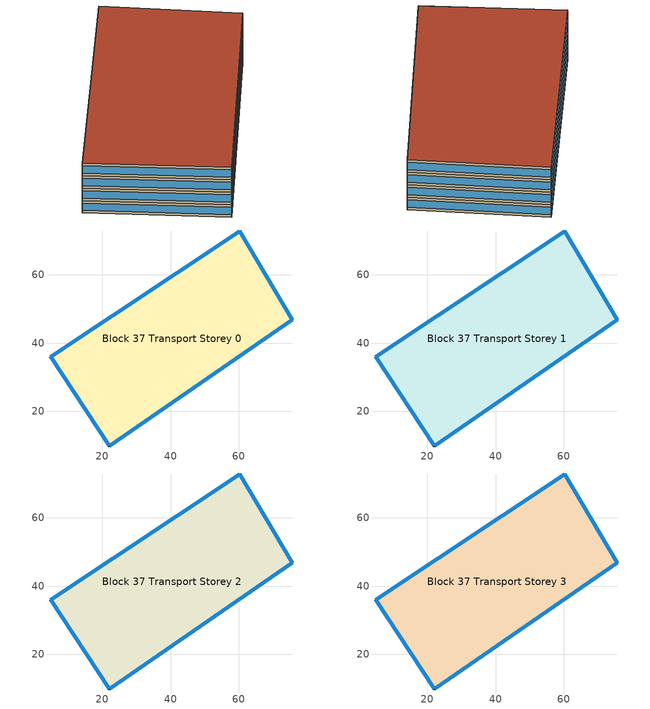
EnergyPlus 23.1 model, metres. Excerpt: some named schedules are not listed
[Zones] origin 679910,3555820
Block 37 Transport Storey 0
 floor ground (Project Floor): 60.19,72.79 75.66,46.78 22.14,9.9 4.88,35.99 z0
 wall outside (Project Wall): 4.88,35.99 22.14,9.9 75.66,46.78 60.19,72.79 4.88,35.99 z0:3
 window (Transport_west_window_construction): 4.89,35.98 22.13,9.91 z0.6:2.4
 window (Transport_south_window_construction): 22.17,9.92 75.63,46.76 z0.6:2.4
 window (Transport_east_window_construction): 75.65,46.79 60.2,72.78 z0.6:2.4
 window (Transport_north_window_construction): 60.17,72.77 4.91,36.01 z0.6:2.4
 roof outside (Project Ceiling): 75.66,46.78 60.19,72.79 4.88,35.99 22.14,9.9 z3
Block 37 Transport Storey 1
 floor outside (Project Floor): 60.19,72.79 75.66,46.78 22.14,9.9 4.88,35.99 z3
 wall outside (Project Wall): 4.88,35.99 22.14,9.9 75.66,46.78 60.19,72.79 4.88,35.99 z3:6
 window (Transport_west_window_construction): 4.89,35.98 22.13,9.91 z3.6:5.4
 window (Transport_south_window_construction): 22.17,9.92 75.63,46.76 z3.6:5.4
 window (Transport_east_window_construction): 75.65,46.79 60.2,72.78 z3.6:5.4
 window (Transport_north_window_construction): 60.17,72.77 4.91,36.01 z3.6:5.4
 roof outside (Project Ceiling): 75.66,46.78 60.19,72.79 4.88,35.99 22.14,9.9 z6
Block 37 Transport Storey 2
 floor outside (Project Floor): 60.19,72.79 75.66,46.78 22.14,9.9 4.88,35.99 z6
 wall outside (Project Wall): 4.88,35.99 22.14,9.9 75.66,46.78 60.19,72.79 4.88,35.99 z6:9
 window (Transport_west_window_construction): 4.89,35.98 22.13,9.91 z6.6:8.4
 window (Transport_south_window_construction): 22.17,9.92 75.63,46.76 z6.6:8.4
 window (Transport_east_window_construction): 75.65,46.79 60.2,72.78 z6.6:8.4
 window (Transport_north_window_construction): 60.17,72.77 4.91,36.01 z6.6:8.4
 roof outside (Project Ceiling): 75.66,46.78 60.19,72.79 4.88,35.99 22.14,9.9 z9
Block 37 Transport Storey 3
 floor outside (Project Floor): 60.19,72.79 75.66,46.78 22.14,9.9 4.88,35.99 z9
 wall outside (Project Wall): 4.88,35.99 22.14,9.9 75.66,46.78 60.19,72.79 4.88,35.99 z9:12
 window (Transport_west_window_construction): 4.89,35.98 22.13,9.91 z9.6:11.4
 window (Transport_south_window_construction): 22.17,9.92 75.63,46.76 z9.6:11.4
 window (Transport_east_window_construction): 75.65,46.79 60.2,72.78 z9.6:11.4
 window (Transport_north_window_construction): 60.17,72.77 4.91,36.01 z9.6:11.4
 roof outside (Project Flat Roof): 75.66,46.78 60.19,72.79 4.88,35.99 22.14,9.9 z12
[Building]
Building_1: North Axis=0; Terrain=City; Loads Convergence Tolerance Value=0.04; Temperature Convergence Tolerance Value=0.4; Solar Distribution=FullExterior; Maximum Number of Warmup Days=25; Minimum Number of Warmup Days=6
[Site:Location]
CHN Design_Conditions: Latitude=30; Longitude=114; Time Zone=8; Elevation=12
[SIZINGPERIOD:DESIGNDAY] Day of Month=21; DryBulb Temperature Range Modifier Type=DefaultMultipliers; Humidity Condition Type=Wetbulb; Barometric Pressure=101181; Rain Indicator=No; Snow Indicator=No; Daylight Saving Time Indicator=No; Sky Clearness=0; Begin Environment Reset Mode=FullResetAtBeginEnvironment
Name | Month | Day Type | Maximum DryBulb Temperature | Daily DryBulb Temperature Range | Wetbulb or DewPoint at Maximum DryBulb | Wind Speed | Wind Direction | Solar Model Indicator | ASHRAE Clear Sky Optical Depth for Beam Irradiance taub | ASHRAE Clear Sky Optical Depth for Diffuse Irradiance taud
Ann Htg 99.6% Condns DB | 1 | WinterDesignDay | -10 | 0 | -4.8 | 1 | 340 | ASHRAEClearSky | 0 | 0
Ann Clg .4% Condns DB=>MWB | 7 | SummerDesignDay | 40 | 6.6 | 27.1 | 3.5 | 220 | ASHRAETau | 0.781 | 1.413
[MATERIAL]
DefaultMaterial: Roughness=Rough; Thickness=0.1; Conductivity=0.1; Density=1000; Specific Heat=1000; Thermal Absorptance=0.9; Solar Absorptance=0.7; Visible Absorptance=0.7
[WINDOWMATERIAL:SIMPLEGLAZINGSYSTEM] UFactor=1.2; Visible Transmittance=0.6
Name | Solar Heat Gain Coefficient
Transport_east_window; Transport_south_window; Transport_west_window | 0.3
Transport_north_window | 0.35
[CONSTRUCTION]
Project Wall; Project Floor; Project Flat Roof; Project Ceiling: DefaultMaterial
Transport_east_window_construction: Transport_east_window
Transport_south_window_construction: Transport_south_window
Transport_west_window_construction: Transport_west_window
Transport_north_window_construction: Transport_north_window
[SPACE] Ceiling Height=autocalculate; Volume=autocalculate; Floor Area=autocalculate; Space Type=Transport
Name | Zone
Block 37 Transport Storey 0_space | Block 37 Transport Storey 0
Block 37 Transport Storey 1_space | Block 37 Transport Storey 1
Block 37 Transport Storey 2_space | Block 37 Transport Storey 2
Block 37 Transport Storey 3_space | Block 37 Transport Storey 3
[SPACELIST]
Transport: Block 37 Transport Storey 0_space, Block 37 Transport Storey 1_space, Block 37 Transport Storey 2_space, Block 37 Transport Storey 3_space
[ZONE] Type=1; Multiplier=1; Ceiling Height=autocalculate; Volume=autocalculate; Floor Area=autocalculate; Part of Total Floor Area=Yes
Block 37 Transport Storey 0; Block 37 Transport Storey 1; Block 37 Transport Storey 2; Block 37 Transport Storey 3
[PEOPLE]
People_for_transport: Zone or ZoneList or Space or SpaceList=Transport; Number of People Schedule=SeasonalSchedule_Schedule_transport_people; Number of People Calculation Method=People/Area; People per Floor Area=0.5; Fraction Radiant=0.3; Sensible Heat Fraction=autocalculate; Activity Level Schedule=SeasonalSchedule_Schedule_transport_activity; Carbon Dioxide Generation Rate=3.82e-08; Enable ASHRAE 55 Comfort Warnings=No; Mean Radiant Temperature Calculation Type=ZoneAveraged; Clothing Insulation Calculation Method=ClothingInsulationSchedule; Cold Stress Temperature Threshold=15.56; Heat Stress Temperature Threshold=30
[LIGHTS]
Light_for_transport: Zone or ZoneList or Space or SpaceList=Transport; Schedule=SeasonalSchedule_transport_lighting; Design Level Calculation Method=Watts/Area; Watts per Zone Floor Area=10; Return Air Fraction=0; Fraction Radiant=0.32; Fraction Visible=0.25; Fraction Replaceable=1; EndUse Subcategory=General; Return Air Fraction Calculated from Plenum Temperature=No; Return Air Fraction Function of Plenum Temperature Coefficient 1=0; Return Air Fraction Function of Plenum Temperature Coefficient 2=0
[ELECTRICEQUIPMENT]
Equipment_for_transport: Zone or ZoneList or Space or SpaceList=Transport; Schedule=SeasonalSchedule_Schedule_transport_equipment; Design Level Calculation Method=Watts/Area; Watts per Zone Floor Area=15; Fraction Latent=0; Fraction Radiant=0; Fraction Lost=0; EndUse Subcategory=Electric Equipment
[DAYLIGHTING:CONTROLS] Illuminance Setpoint at Reference Point 1=300
Name | Zone or Space | Glare Calculation Daylighting Reference Point | Daylighting Reference Point 1
Dlight_Block 37 Transport Storey 0 | Block 37 Transport Storey 0 | Rpoint_Block 37 Transport Storey 0 | Rpoint_Block 37 Transport Storey 0
Dlight_Block 37 Transport Storey 1 | Block 37 Transport Storey 1 | Rpoint_Block 37 Transport Storey 1 | Rpoint_Block 37 Transport Storey 1
Dlight_Block 37 Transport Storey 2 | Block 37 Transport Storey 2 | Rpoint_Block 37 Transport Storey 2 | Rpoint_Block 37 Transport Storey 2
Dlight_Block 37 Transport Storey 3 | Block 37 Transport Storey 3 | Rpoint_Block 37 Transport Storey 3 | Rpoint_Block 37 Transport Storey 3
[HVACTEMPLATE:THERMOSTAT]
Name | Heating Setpoint Schedule | Cooling Setpoint Schedule
Thermostat_for_office | SeasonalSchedule_office_heating | SeasonalSchedule_office_cooling
Thermostat_for_commercial | SeasonalSchedule_commerical_heating | SeasonalSchedule_commerical_cooling
Thermostat_for_residential | SeasonalSchedule_residential_heating | SeasonalSchedule_residential_cooling
Thermostat_for_school | SeasonalSchedule_school_heating | SeasonalSchedule_school_cooling
Thermostat_for_hospital | SeasonalSchedule_hospital_heating | SeasonalSchedule_hospital_cooling
Thermostat_for_industrial | SeasonalSchedule_Industrial_heating | SeasonalSchedule_Industrial_cooling
Thermostat_for_transport | SeasonalSchedule_transport_heating | SeasonalSchedule_transport_cooling
Thermostat_for_administration | SeasonalSchedule_administration_heating | SeasonalSchedule_administration_cooling
[HVACTEMPLATE:ZONE:IDEALLOADSAIRSYSTEM] Template Thermostat=Thermostat_for_transport; Maximum Heating Supply Air Temperature=50; Minimum Cooling Supply Air Temperature=13; Maximum Heating Supply Air Humidity Ratio=0.0156; Minimum Cooling Supply Air Humidity Ratio=0.0077; Heating Limit=NoLimit; Cooling Limit=NoLimit; Dehumidification Control Type=ConstantSensibleHeatRatio; Cooling Sensible Heat Ratio=0.7; Dehumidification Setpoint=60; Humidification Control Type=None; Humidification Setpoint=30; Outdoor Air Method=DetailedSpecification; Outdoor Air Flow Rate per Person=0.00944; Outdoor Air Flow Rate per Zone Floor Area=0; Outdoor Air Flow Rate per Zone=0; Design Specification Outdoor Air Object=Ventilation_for_transport; Demand Controlled Ventilation Type=None; Outdoor Air Economizer Type=NoEconomizer; Heat Recovery Type=None; Sensible Heat Recovery Effectiveness=0.7; Latent Heat Recovery Effectiveness=0.65
Block 37 Transport Storey 0; Block 37 Transport Storey 1; Block 37 Transport Storey 2; Block 37 Transport Storey 3
[DESIGNSPECIFICATION:OUTDOORAIR]
Ventilation_for_transport: Outdoor Air Method=Flow/Person; Outdoor Air Flow per Person=0.00833333; Outdoor Air Flow per Zone Floor Area=0; Outdoor Air Flow per Zone=0; Outdoor Air Flow Air Changes per Hour=0
[SCHEDULE:WEEK:DAILY]
Schedule_office_heating_summer_weekly: Schedule_office_heating_summer_hourly, Schedule_office_heating_summer_hourly, Schedule_office_heating_summer_hourly, Schedule_office_heating_summer_hourly, Schedule_office_heating_summer_hourly, Schedule_office_heating_summer_hourly, Schedule_office_heating_summer_hourly, Schedule_office_heating_summer_hourly, Schedule_office_heating_summer_hourly, Schedule_office_heating_summer_hourly, Schedule_office_heating_summer_hourly, Schedule_office_heating_summer_hourly
Schedule_office_heating_winnter_weekly: Schedule_office_heating_winnter_holiday_hourly, Schedule_office_heating_winnter_weekday_hourly, Schedule_office_heating_winnter_weekday_hourly, Schedule_office_heating_winnter_weekday_hourly, Schedule_office_heating_winnter_weekday_hourly, Schedule_office_heating_winnter_weekday_hourly, Schedule_office_heating_winnter_holiday_hourly, Schedule_office_heating_winnter_holiday_hourly, Schedule_office_heating_winnter_weekday_hourly, Schedule_office_heating_winnter_weekday_hourly, Schedule_office_heating_winnter_holiday_hourly, Schedule_office_heating_winnter_holiday_hourly
Schedule_office_cooling_winnter_weekly: Schedule_office_cooling_winter_hourly, Schedule_office_cooling_winter_hourly, Schedule_office_cooling_winter_hourly, Schedule_office_cooling_winter_hourly, Schedule_office_cooling_winter_hourly, Schedule_office_cooling_winter_hourly, Schedule_office_cooling_winter_hourly, Schedule_office_cooling_winter_hourly, Schedule_office_cooling_winter_hourly, Schedule_office_cooling_winter_hourly, Schedule_office_cooling_winter_hourly, Schedule_office_cooling_winter_hourly
Schedule_office_cooling_summer_weekly: Schedule_office_cooling_summer_holiday_hourly, Schedule_office_cooling_summer_weekday_hourly, Schedule_office_cooling_summer_weekday_hourly, Schedule_office_cooling_summer_weekday_hourly, Schedule_office_cooling_summer_weekday_hourly, Schedule_office_cooling_summer_weekday_hourly, Schedule_office_cooling_summer_holiday_hourly, Schedule_office_cooling_summer_holiday_hourly, Schedule_office_cooling_summer_weekday_hourly, Schedule_office_cooling_summer_weekday_hourly, Schedule_office_cooling_summer_holiday_hourly, Schedule_office_cooling_summer_holiday_hourly
Schedule_commerical_heating_summer_weekly: Schedule_commerical_heating_summer_hourly, Schedule_commerical_heating_summer_hourly, Schedule_commerical_heating_summer_hourly, Schedule_commerical_heating_summer_hourly, Schedule_commerical_heating_summer_hourly, Schedule_commerical_heating_summer_hourly, Schedule_commerical_heating_summer_hourly, Schedule_commerical_heating_summer_hourly, Schedule_commerical_heating_summer_hourly, Schedule_commerical_heating_summer_hourly, Schedule_commerical_heating_summer_hourly, Schedule_commerical_heating_summer_hourly
Schedule_commerical_heating_winnter_weekly: Schedule_commerical_heating_winnter_holiday_hourly, Schedule_commerical_heating_winnter_weekday_hourly, Schedule_commerical_heating_winnter_weekday_hourly, Schedule_commerical_heating_winnter_weekday_hourly, Schedule_commerical_heating_winnter_weekday_hourly, Schedule_commerical_heating_winnter_weekday_hourly, Schedule_commerical_heating_winnter_holiday_hourly, Schedule_commerical_heating_winnter_holiday_hourly, Schedule_commerical_heating_winnter_weekday_hourly, Schedule_commerical_heating_winnter_weekday_hourly, Schedule_commerical_heating_winnter_holiday_hourly, Schedule_commerical_heating_winnter_holiday_hourly
Schedule_commerical_cooling_winnter_weekly: Schedule_commerical_cooling_winter_hourly, Schedule_commerical_cooling_winter_hourly, Schedule_commerical_cooling_winter_hourly, Schedule_commerical_cooling_winter_hourly, Schedule_commerical_cooling_winter_hourly, Schedule_commerical_cooling_winter_hourly, Schedule_commerical_cooling_winter_hourly, Schedule_commerical_cooling_winter_hourly, Schedule_commerical_cooling_winter_hourly, Schedule_commerical_cooling_winter_hourly, Schedule_commerical_cooling_winter_hourly, Schedule_commerical_cooling_winter_hourly
Schedule_commerical_cooling_summer_weekly: Schedule_commerical_cooling_summer_holiday_hourly, Schedule_commerical_cooling_summer_weekday_hourly, Schedule_commerical_cooling_summer_weekday_hourly, Schedule_commerical_cooling_summer_weekday_hourly, Schedule_commerical_cooling_summer_weekday_hourly, Schedule_commerical_cooling_summer_weekday_hourly, Schedule_commerical_cooling_summer_holiday_hourly, Schedule_commerical_cooling_summer_holiday_hourly, Schedule_commerical_cooling_summer_weekday_hourly, Schedule_commerical_cooling_summer_weekday_hourly, Schedule_commerical_cooling_summer_holiday_hourly, Schedule_commerical_cooling_summer_holiday_hourly
Schedule_residential_heating_summer_weekly: Schedule_residential_heating_summer_hourly, Schedule_residential_heating_summer_hourly, Schedule_residential_heating_summer_hourly, Schedule_residential_heating_summer_hourly, Schedule_residential_heating_summer_hourly, Schedule_residential_heating_summer_hourly, Schedule_residential_heating_summer_hourly, Schedule_residential_heating_summer_hourly, Schedule_residential_heating_summer_hourly, Schedule_residential_heating_summer_hourly, Schedule_residential_heating_summer_hourly, Schedule_residential_heating_summer_hourly
Schedule_residential_heating_winnter_weekly: Schedule_residential_heating_winnter_holiday_hourly, Schedule_residential_heating_winnter_weekday_hourly, Schedule_residential_heating_winnter_weekday_hourly, Schedule_residential_heating_winnter_weekday_hourly, Schedule_residential_heating_winnter_weekday_hourly, Schedule_residential_heating_winnter_weekday_hourly, Schedule_residential_heating_winnter_holiday_hourly, Schedule_residential_heating_winnter_holiday_hourly, Schedule_residential_heating_winnter_weekday_hourly, Schedule_residential_heating_winnter_weekday_hourly, Schedule_residential_heating_winnter_holiday_hourly, Schedule_residential_heating_winnter_holiday_hourly
Schedule_residential_cooling_winnter_weekly: Schedule_residential_cooling_winter_hourly, Schedule_residential_cooling_winter_hourly, Schedule_residential_cooling_winter_hourly, Schedule_residential_cooling_winter_hourly, Schedule_residential_cooling_winter_hourly, Schedule_residential_cooling_winter_hourly, Schedule_residential_cooling_winter_hourly, Schedule_residential_cooling_winter_hourly, Schedule_residential_cooling_winter_hourly, Schedule_residential_cooling_winter_hourly, Schedule_residential_cooling_winter_hourly, Schedule_residential_cooling_winter_hourly
Schedule_residential_cooling_summer_weekly: Schedule_residential_cooling_summer_holiday_hourly, Schedule_residential_cooling_summer_weekday_hourly, Schedule_residential_cooling_summer_weekday_hourly, Schedule_residential_cooling_summer_weekday_hourly, Schedule_residential_cooling_summer_weekday_hourly, Schedule_residential_cooling_summer_weekday_hourly, Schedule_residential_cooling_summer_holiday_hourly, Schedule_residential_cooling_summer_holiday_hourly, Schedule_residential_cooling_summer_weekday_hourly, Schedule_residential_cooling_summer_weekday_hourly, Schedule_residential_cooling_summer_holiday_hourly, Schedule_residential_cooling_summer_holiday_hourly
Schedule_school_heating_summer_weekly: Schedule_school_heating_summer_hourly, Schedule_school_heating_summer_hourly, Schedule_school_heating_summer_hourly, Schedule_school_heating_summer_hourly, Schedule_school_heating_summer_hourly, Schedule_school_heating_summer_hourly, Schedule_school_heating_summer_hourly, Schedule_school_heating_summer_hourly, Schedule_school_heating_summer_hourly, Schedule_school_heating_summer_hourly, Schedule_school_heating_summer_hourly, Schedule_school_heating_summer_hourly
Schedule_school_heating_winnter_weekly: Schedule_school_heating_winnter_holiday_hourly, Schedule_school_heating_winnter_weekday_hourly, Schedule_school_heating_winnter_weekday_hourly, Schedule_school_heating_winnter_weekday_hourly, Schedule_school_heating_winnter_weekday_hourly, Schedule_school_heating_winnter_weekday_hourly, Schedule_school_heating_winnter_holiday_hourly, Schedule_school_heating_winnter_holiday_hourly, Schedule_school_heating_winnter_weekday_hourly, Schedule_school_heating_winnter_weekday_hourly, Schedule_school_heating_winnter_holiday_hourly, Schedule_school_heating_winnter_holiday_hourly
Schedule_school_cooling_winnter_weekly: Schedule_school_cooling_winter_hourly, Schedule_school_cooling_winter_hourly, Schedule_school_cooling_winter_hourly, Schedule_school_cooling_winter_hourly, Schedule_school_cooling_winter_hourly, Schedule_school_cooling_winter_hourly, Schedule_school_cooling_winter_hourly, Schedule_school_cooling_winter_hourly, Schedule_school_cooling_winter_hourly, Schedule_school_cooling_winter_hourly, Schedule_school_cooling_winter_hourly, Schedule_school_cooling_winter_hourly
Schedule_school_cooling_summer_weekly: Schedule_school_cooling_summer_holiday_hourly, Schedule_school_cooling_summer_weekday_hourly, Schedule_school_cooling_summer_weekday_hourly, Schedule_school_cooling_summer_weekday_hourly, Schedule_school_cooling_summer_weekday_hourly, Schedule_school_cooling_summer_weekday_hourly, Schedule_school_cooling_summer_holiday_hourly, Schedule_school_cooling_summer_holiday_hourly, Schedule_school_cooling_summer_weekday_hourly, Schedule_school_cooling_summer_weekday_hourly, Schedule_school_cooling_summer_holiday_hourly, Schedule_school_cooling_summer_holiday_hourly
Schedule_hospital_heating_summer_weekly: Schedule_hospital_heating_summer_hourly, Schedule_hospital_heating_summer_hourly, Schedule_hospital_heating_summer_hourly, Schedule_hospital_heating_summer_hourly, Schedule_hospital_heating_summer_hourly, Schedule_hospital_heating_summer_hourly, Schedule_hospital_heating_summer_hourly, Schedule_hospital_heating_summer_hourly, Schedule_hospital_heating_summer_hourly, Schedule_hospital_heating_summer_hourly, Schedule_hospital_heating_summer_hourly, Schedule_hospital_heating_summer_hourly
Schedule_hospital_heating_winnter_weekly: Schedule_hospital_heating_winnter_holiday_hourly, Schedule_hospital_heating_winnter_weekday_hourly, Schedule_hospital_heating_winnter_weekday_hourly, Schedule_hospital_heating_winnter_weekday_hourly, Schedule_hospital_heating_winnter_weekday_hourly, Schedule_hospital_heating_winnter_weekday_hourly, Schedule_hospital_heating_winnter_holiday_hourly, Schedule_hospital_heating_winnter_holiday_hourly, Schedule_hospital_heating_winnter_weekday_hourly, Schedule_hospital_heating_winnter_weekday_hourly, Schedule_hospital_heating_winnter_holiday_hourly, Schedule_hospital_heating_winnter_holiday_hourly
Schedule_hospital_cooling_winnter_weekly: Schedule_hospital_cooling_winter_hourly, Schedule_hospital_cooling_winter_hourly, Schedule_hospital_cooling_winter_hourly, Schedule_hospital_cooling_winter_hourly, Schedule_hospital_cooling_winter_hourly, Schedule_hospital_cooling_winter_hourly, Schedule_hospital_cooling_winter_hourly, Schedule_hospital_cooling_winter_hourly, Schedule_hospital_cooling_winter_hourly, Schedule_hospital_cooling_winter_hourly, Schedule_hospital_cooling_winter_hourly, Schedule_hospital_cooling_winter_hourly
Schedule_transport_lighting_weekly: Schedule_transport_lighting_holiday_hourly, Schedule_transport_lighting_weekday_hourly, Schedule_transport_lighting_weekday_hourly, Schedule_transport_lighting_weekday_hourly, Schedule_transport_lighting_weekday_hourly, Schedule_transport_lighting_weekday_hourly, Schedule_transport_lighting_holiday_hourly, Schedule_transport_lighting_holiday_hourly, Schedule_transport_lighting_weekday_hourly, Schedule_transport_lighting_weekday_hourly, Schedule_transport_lighting_holiday_hourly, Schedule_transport_lighting_holiday_hourly
Schedule_transport_equipment_weekly: Schedule_transport_equipment_holiday_hourly, Schedule_transport_equipment_weekday_hourly, Schedule_transport_equipment_weekday_hourly, Schedule_transport_equipment_weekday_hourly, Schedule_transport_equipment_weekday_hourly, Schedule_transport_equipment_weekday_hourly, Schedule_transport_equipment_holiday_hourly, Schedule_transport_equipment_holiday_hourly, Schedule_transport_equipment_weekday_hourly, Schedule_transport_equipment_weekday_hourly, Schedule_transport_equipment_holiday_hourly, Schedule_transport_equipment_holiday_hourly
Schedule_transport_people_weekly: Schedule_transport_people_holiday_hourly, Schedule_transport_people_weekday_hourly, Schedule_transport_people_weekday_hourly, Schedule_transport_people_weekday_hourly, Schedule_transport_people_weekday_hourly, Schedule_transport_people_weekday_hourly, Schedule_transport_people_holiday_hourly, Schedule_transport_people_holiday_hourly, Schedule_transport_people_weekday_hourly, Schedule_transport_people_weekday_hourly, Schedule_transport_people_holiday_hourly, Schedule_transport_people_holiday_hourly
Schedule_transport_activity_weekly: Schedule_transport_activity_holiday_hourly, Schedule_transport_activity_weekday_hourly, Schedule_transport_activity_weekday_hourly, Schedule_transport_activity_weekday_hourly, Schedule_transport_activity_weekday_hourly, Schedule_transport_activity_weekday_hourly, Schedule_transport_activity_holiday_hourly, Schedule_transport_activity_holiday_hourly, Schedule_transport_activity_weekday_hourly, Schedule_transport_activity_weekday_hourly, Schedule_transport_activity_holiday_hourly, Schedule_transport_activity_holiday_hourly
[SCHEDULE:YEAR]
SeasonalSchedule_office_heating: Schedule_office_heating_winnter_weekly, 1, 1, 3, 31, Schedule_office_heating_summer_weekly, 4, 1, 11, 30, Schedule_office_heating_winnter_weekly, 12, 1, 12, 31
SeasonalSchedule_office_cooling: Schedule_office_cooling_winnter_weekly, 1, 1, 5, 31, Schedule_office_cooling_summer_weekly, 6, 1, 9, 30, Schedule_office_cooling_winnter_weekly, 10, 1, 12, 31
SeasonalSchedule_commerical_heating: Schedule_commerical_heating_winnter_weekly, 1, 1, 3, 31, Schedule_commerical_heating_summer_weekly, 4, 1, 11, 30, Schedule_commerical_heating_winnter_weekly, 12, 1, 12, 31
SeasonalSchedule_commerical_cooling: Schedule_commerical_cooling_winnter_weekly, 1, 1, 5, 31, Schedule_commerical_cooling_summer_weekly, 6, 1, 9, 30, Schedule_commerical_cooling_winnter_weekly, 10, 1, 12, 31
SeasonalSchedule_residential_heating: Schedule_residential_heating_winnter_weekly, 1, 1, 3, 31, Schedule_residential_heating_summer_weekly, 4, 1, 11, 30, Schedule_residential_heating_winnter_weekly, 12, 1, 12, 31
SeasonalSchedule_residential_cooling: Schedule_residential_cooling_winnter_weekly, 1, 1, 5, 31, Schedule_residential_cooling_summer_weekly, 6, 1, 9, 30, Schedule_residential_cooling_winnter_weekly, 10, 1, 12, 31
SeasonalSchedule_school_heating: Schedule_school_heating_winnter_weekly, 1, 1, 3, 31, Schedule_school_heating_summer_weekly, 4, 1, 11, 30, Schedule_school_heating_winnter_weekly, 12, 1, 12, 31
SeasonalSchedule_school_cooling: Schedule_school_cooling_winnter_weekly, 1, 1, 5, 31, Schedule_school_cooling_summer_weekly, 6, 1, 9, 30, Schedule_school_cooling_winnter_weekly, 10, 1, 12, 31
SeasonalSchedule_hospital_heating: Schedule_hospital_heating_winnter_weekly, 1, 1, 3, 31, Schedule_hospital_heating_summer_weekly, 4, 1, 11, 30, Schedule_hospital_heating_winnter_weekly, 12, 1, 12, 31
SeasonalSchedule_hospital_cooling: Schedule_hospital_cooling_winnter_weekly, 1, 1, 5, 31, Schedule_hospital_cooling_summer_weekly, 6, 1, 9, 30, Schedule_hospital_cooling_winnter_weekly, 10, 1, 12, 31
SeasonalSchedule_Industrial_heating: Schedule_Industrial_heating_winnter_weekly, 1, 1, 3, 31, Schedule_Industrial_heating_summer_weekly, 4, 1, 11, 30, Schedule_Industrial_heating_winnter_weekly, 12, 1, 12, 31
SeasonalSchedule_Industrial_cooling: Schedule_Industrial_cooling_winnter_weekly, 1, 1, 5, 31, Schedule_Industrial_cooling_summer_weekly, 6, 1, 9, 30, Schedule_Industrial_cooling_winnter_weekly, 10, 1, 12, 31
SeasonalSchedule_transport_heating: Schedule_transport_heating_winnter_weekly, 1, 1, 3, 31, Schedule_transport_heating_summer_weekly, 4, 1, 11, 30, Schedule_transport_heating_winnter_weekly, 12, 1, 12, 31
SeasonalSchedule_transport_cooling: Schedule_transport_cooling_winnter_weekly, 1, 1, 5, 31, Schedule_transport_cooling_summer_weekly, 6, 1, 9, 30, Schedule_transport_cooling_winnter_weekly, 10, 1, 12, 31
SeasonalSchedule_transport_lighting: Schedule_transport_lighting_weekly, 1, 1, 12, 31
SeasonalSchedule_Schedule_transport_equipment: Schedule_transport_equipment_weekly, 1, 1, 12, 31
SeasonalSchedule_Schedule_transport_people: Schedule_transport_people_weekly, 1, 1, 12, 31
SeasonalSchedule_Schedule_transport_activity: Schedule_transport_activity_weekly, 1, 1, 12, 31
SeasonalSchedule_administration_heating: Schedule_administration_heating_winnter_weekly, 1, 1, 3, 31, Schedule_administration_heating_summer_weekly, 4, 1, 11, 30, Schedule_administration_heating_winnter_weekly, 12, 1, 12, 31
SeasonalSchedule_administration_cooling: Schedule_administration_cooling_winnter_weekly, 1, 1, 5, 31, Schedule_administration_cooling_summer_weekly, 6, 1, 9, 30, Schedule_administration_cooling_winnter_weekly, 10, 1, 12, 31
